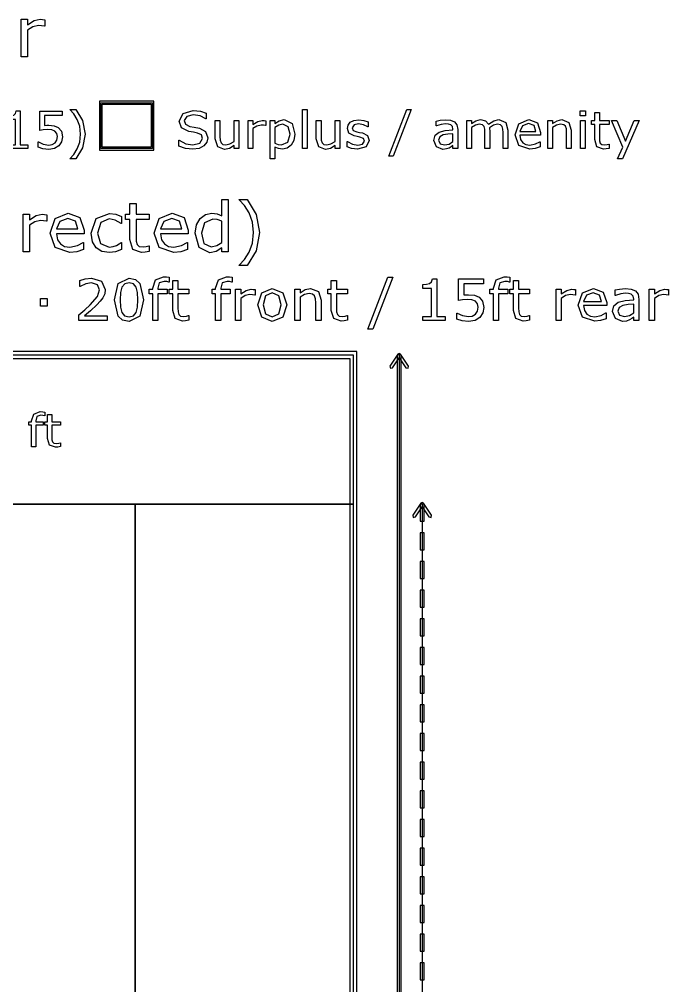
# Model space of a CAD drawing. Extents: x -17 to 192, y 167 to 459.
# Drawn here: x 138.58 to 168.53, y 413.81 to 458.4 of the extents above; entities that cross this region are included whole.
import ezdxf

# ---------------------------------------------------------------- set-up
doc = ezdxf.new("R2010")
doc.units = 0

msp = doc.modelspace()

# ---------------------------------------------------------------- linework, layer by layer
at = {"layer": 'Layer 1', "color": 7}
for points in [[(139.755892, 458.084703), (139.740387, 458.084703), (139.613263, 458.106407), (139.469086, 458.114159), (139.208636, 458.053698), (138.966792, 457.900219), (138.966792, 456.670838), (138.675337, 456.670838), (138.675337, 458.402513), (138.966792, 458.402513), (138.966792, 458.146715), (139.2722, 458.343602), (139.5435, 458.402513), (139.653572, 458.397862), (139.755889, 458.38391), (139.755892, 458.084703)], [(142.279508, 454.62032), (142.279508, 452.371364), (144.793047, 452.371364), (144.793047, 454.62032), (142.279508, 454.62032)], [(142.345654, 454.554174), (144.726901, 454.554174), (144.726901, 452.43751), (142.345654, 452.43751), (142.345654, 454.554174)], [(142.4118, 454.488028), (144.660755, 454.488028), (144.660755, 452.503656), (142.4118, 452.503656), (142.4118, 454.488028)], [(138.978552, 452.43751), (138.041399, 452.43751), (138.041399, 452.614243), (138.401843, 452.614243), (138.401843, 453.774636), (138.041399, 453.774636), (138.041399, 453.932766), (138.198368, 453.944394), (138.325104, 453.980438), (138.40882, 454.053689), (138.444864, 454.174612), (138.625085, 454.174612), (138.625085, 452.614244), (138.978552, 452.614244), (138.978552, 452.43751)], [(140.57729, 452.987476), (140.533104, 452.756095), (140.412182, 452.57006), (140.212194, 452.444486), (139.94477, 452.401466), (139.671532, 452.431696), (139.449452, 452.502622), (139.449452, 452.747956), (139.465724, 452.747956), (139.688966, 452.644474), (139.940113, 452.602616), (140.099405, 452.62587), (140.237769, 452.70726), (140.314509, 452.82702), (140.341253, 452.988638), (140.309857, 453.139792), (140.224979, 453.238623), (140.077315, 453.300247), (139.884304, 453.318849), (139.686642, 453.304898), (139.52386, 453.276993), (139.52386, 454.168798), (140.565656, 454.168798), (140.565656, 453.965322), (139.748267, 453.965322), (139.748267, 453.504886), (139.850583, 453.511863), (139.941277, 453.514191), (140.187773, 453.489773), (140.381945, 453.406057), (140.526125, 453.240951), (140.577284, 452.987478), (140.57729, 452.987476)], [(141.61676, 453.102585), (141.502812, 452.473554), (141.183066, 451.95847), (140.916803, 451.95847), (140.916803, 451.970098), (141.095862, 452.166598), (141.255154, 452.424721), (141.369099, 452.738655), (141.412121, 453.102586), (141.369099, 453.465354), (141.255154, 453.780451), (141.095862, 454.038574), (140.916803, 454.235074), (140.916803, 454.246702), (141.183066, 454.246702), (141.502812, 453.731618), (141.61676, 453.102587), (141.61676, 453.102585)], [(147.275838, 452.931665), (147.228165, 452.731678), (147.096779, 452.564246), (146.87935, 452.447975), (146.581694, 452.406117), (146.244507, 452.440998), (145.941038, 452.54448), (145.941038, 452.832834), (145.95731, 452.832834), (146.260779, 452.66424), (146.584014, 452.604942), (146.916553, 452.685169), (147.036314, 452.899109), (146.979338, 453.068866), (146.80842, 453.153744), (146.618897, 453.192114), (146.403794, 453.230484), (146.061955, 453.396752), (145.951497, 453.704873), (146.135205, 454.060665), (146.601456, 454.200191), (146.93632, 454.165309), (147.20607, 454.079268), (147.20607, 453.807192), (147.189798, 453.807192), (146.929351, 453.945556), (146.600302, 454.001366), (146.302646, 453.924627), (146.191024, 453.726965), (146.246835, 453.557208), (146.443333, 453.463028), (146.654949, 453.423495), (146.887494, 453.375824), (147.178173, 453.221182), (147.275841, 452.931665), (147.275838, 452.931665)], [(151.855786, 452.43751), (151.637195, 452.43751), (151.637195, 454.2467), (151.855786, 454.2467), (151.855786, 452.43751)], [(156.657811, 454.2467), (155.824142, 452.084044), (155.622993, 452.084044), (156.453172, 454.2467), (156.657811, 454.2467)], [(164.698009, 453.953695), (164.451511, 453.953695), (164.451511, 454.180425), (164.698009, 454.180425), (164.698009, 453.953695)], [(165.790962, 452.449138), (165.656088, 452.422396), (165.527027, 452.411932), (165.22472, 452.518902), (165.121236, 452.861904), (165.121236, 453.552558), (164.973573, 453.552558), (164.973573, 453.736268), (165.121236, 453.736268), (165.121236, 454.1095), (165.33983, 454.1095), (165.33983, 453.736268), (165.790962, 453.736268), (165.790962, 453.552558), (165.33983, 453.552558), (165.33983, 452.960735), (165.344486, 452.80028), (165.377043, 452.69331), (165.446806, 452.624709), (165.584008, 452.603781), (165.695628, 452.618896), (165.779344, 452.645639), (165.79096, 452.645639), (165.790962, 452.449138)], [(148.704819, 452.43751), (148.486229, 452.43751), (148.486229, 452.581687), (148.274612, 452.447975), (148.051371, 452.401466), (147.732786, 452.525876), (147.618841, 452.893295), (147.618841, 453.736266), (147.837431, 453.736266), (147.837431, 452.996778), (147.846745, 452.827021), (147.886279, 452.707261), (147.96767, 452.632847), (148.113008, 452.609592), (148.29788, 452.653776), (148.486242, 452.766559), (148.486242, 453.736266), (148.704832, 453.736266), (148.704819, 452.43751)], [(149.945438, 453.497909), (149.933823, 453.497909), (149.838481, 453.514186), (149.730345, 453.519999), (149.535009, 453.474653), (149.353627, 453.359544), (149.353627, 452.43751), (149.135034, 452.43751), (149.135034, 453.736266), (149.353627, 453.736266), (149.353627, 453.544418), (149.582682, 453.692083), (149.786157, 453.736266), (149.868709, 453.732779), (149.945449, 453.722315), (149.945438, 453.497909)], [(151.294192, 453.102585), (151.248845, 452.813068), (151.120946, 452.592152), (150.939564, 452.458439), (150.719809, 452.41193), (150.536099, 452.434023), (150.369832, 452.502623), (150.369832, 451.958471), (150.151239, 451.958471), (150.151239, 453.736267), (150.369832, 453.736267), (150.369832, 453.600229), (150.565168, 453.722315), (150.79771, 453.772312), (151.162806, 453.594416), (151.294192, 453.102586), (151.294192, 453.102585)], [(151.068625, 453.096772), (150.988398, 453.447913), (150.741902, 453.564185), (150.552378, 453.52349), (150.369832, 453.416519), (150.369832, 452.680519), (150.529124, 452.623546), (150.681439, 452.60843), (150.966305, 452.731678), (151.068625, 453.096772), (151.068625, 453.096772)], [(153.364994, 452.43751), (153.146403, 452.43751), (153.146403, 452.581687), (152.934787, 452.447975), (152.711545, 452.401466), (152.392961, 452.525876), (152.279015, 452.893295), (152.279015, 453.736266), (152.497606, 453.736266), (152.497606, 452.996778), (152.506919, 452.827021), (152.54645, 452.707261), (152.627842, 452.632847), (152.77318, 452.609592), (152.958052, 452.653776), (153.146414, 452.766559), (153.146414, 453.736266), (153.365004, 453.736266), (153.364994, 452.43751)], [(154.723048, 452.811905), (154.575384, 452.520063), (154.174244, 452.406117), (153.909146, 452.439835), (153.707996, 452.515412), (153.707996, 452.760746), (153.719612, 452.760746), (153.94983, 452.636335), (154.192839, 452.590989), (154.418404, 452.637497), (154.499795, 452.784), (154.455613, 452.900272), (154.285856, 452.967709), (154.16377, 452.992128), (154.027732, 453.022359), (153.784723, 453.154909), (153.713799, 453.371174), (153.746356, 453.522328), (153.847511, 453.649064), (154.012616, 453.735105), (154.238184, 453.767661), (154.473054, 453.738593), (154.671877, 453.669993), (154.671877, 453.436286), (154.660262, 453.436286), (154.456785, 453.539768), (154.221917, 453.582789), (154.019604, 453.53628), (153.937051, 453.400242), (153.987047, 453.279319), (154.145177, 453.213044), (154.280054, 453.185139), (154.405625, 453.159559), (154.640495, 453.039799), (154.723048, 452.811907), (154.723048, 452.811905)], [(158.8007, 452.43751), (158.583274, 452.43751), (158.583274, 452.575873), (158.504209, 452.520063), (158.408866, 452.464252), (158.283293, 452.420069), (158.117023, 452.401466), (157.819367, 452.517738), (157.697281, 452.814231), (157.760069, 453.052588), (157.941451, 453.196766), (158.226317, 453.267691), (158.583274, 453.295597), (158.583274, 453.329315), (158.55653, 453.452564), (158.482116, 453.529303), (158.370496, 453.565347), (158.234458, 453.57465), (158.042609, 453.551396), (157.824019, 453.486283), (157.812404, 453.486283), (157.812404, 453.708363), (157.997276, 453.746732), (158.235633, 453.767661), (158.473991, 453.744407), (158.650724, 453.667667), (158.762344, 453.529304), (158.800714, 453.318852), (158.8007, 452.43751)], [(161.116836, 452.43751), (160.898246, 452.43751), (160.898246, 453.176999), (160.890097, 453.338617), (160.858701, 453.463028), (160.781961, 453.538604), (160.637785, 453.564184), (160.454077, 453.517675), (160.270366, 453.401403), (160.276187, 453.338617), (160.278569, 453.268854), (160.278569, 452.43751), (160.059978, 452.43751), (160.059978, 453.176999), (160.051829, 453.339779), (160.020436, 453.46419), (159.943696, 453.538604), (159.79952, 453.564184), (159.619296, 453.520001), (159.440237, 453.407217), (159.440237, 452.43751), (159.221647, 452.43751), (159.221647, 453.736266), (159.440237, 453.736266), (159.440237, 453.592089), (159.643715, 453.724639), (159.861144, 453.772311), (160.085547, 453.7165), (160.223911, 453.561859), (160.465756, 453.722314), (160.699462, 453.772311), (161.014559, 453.642086), (161.116879, 453.280481), (161.116836, 452.43751)], [(162.624883, 453.064215), (161.667965, 453.064215), (161.704009, 452.854926), (161.802839, 452.709586), (161.945854, 452.62587), (162.129565, 452.597965), (162.395825, 452.650287), (162.587674, 452.754932), (162.59929, 452.754932), (162.59929, 452.516575), (162.373722, 452.438673), (162.131875, 452.407279), (161.627257, 452.581687), (161.445872, 453.07933), (161.619118, 453.585113), (162.077228, 453.772311), (162.481854, 453.618832), (162.624869, 453.182813), (162.624883, 453.064215)], [(162.412105, 453.231647), (162.324901, 453.497909), (162.065615, 453.592089), (161.785398, 453.488607), (161.667965, 453.231647), (162.412105, 453.231647)], [(164.042235, 452.43751), (163.823645, 452.43751), (163.823645, 453.176999), (163.813194, 453.34443), (163.774824, 453.467678), (163.691107, 453.539767), (163.549256, 453.564185), (163.362058, 453.520002), (163.174861, 453.407218), (163.174861, 452.43751), (162.95627, 452.43751), (162.95627, 453.736266), (163.174861, 453.736266), (163.174861, 453.592089), (163.386474, 453.724639), (163.61088, 453.772311), (163.93179, 453.645574), (164.042248, 453.280481), (164.042235, 452.43751)], [(164.684055, 452.43751), (164.465465, 452.43751), (164.465465, 453.736266), (164.684055, 453.736266), (164.684055, 452.43751)], [(167.16646, 453.736268), (166.408367, 451.958471), (166.17466, 451.958471), (166.416505, 452.500298), (165.899097, 453.736268), (166.136291, 453.736268), (166.535102, 452.773537), (166.937403, 453.736268), (167.16646, 453.736268)], [(158.583274, 452.757257), (158.583274, 453.118863), (158.347242, 453.101422), (158.1333, 453.067703), (157.980985, 452.983987), (157.922848, 452.829346), (157.990285, 452.660751), (158.196089, 452.604941), (158.406541, 452.649124), (158.583274, 452.757257), (158.583274, 452.757257)], [(148.216089, 447.675016), (147.924635, 447.675016), (147.924635, 447.8564), (147.662635, 447.687418), (147.366529, 447.626957), (146.873537, 447.865702), (146.692152, 448.527676), (146.754165, 448.9199), (146.924697, 449.212905), (147.169642, 449.392739), (147.461096, 449.45475), (147.702944, 449.425294), (147.924635, 449.336928), (147.924635, 450.087269), (148.216089, 450.087269), (148.216089, 447.675016)], [(149.664062, 448.561783), (149.512133, 447.723075), (149.085803, 447.036296), (148.730785, 447.036296), (148.730785, 447.051798), (148.969532, 447.313797), (149.18192, 447.657962), (149.333849, 448.076541), (149.391211, 448.561782), (149.333849, 449.045473), (149.18192, 449.465601), (148.969532, 449.809766), (148.730785, 450.071765), (148.730785, 450.087267), (149.085803, 450.087267), (149.512133, 449.400488), (149.664062, 448.561781), (149.664062, 448.561783)], [(144.568254, 447.690518), (144.38842, 447.654861), (144.216338, 447.64091), (143.813262, 447.783536), (143.675287, 448.240872), (143.675287, 449.161745), (143.4784, 449.161745), (143.4784, 449.406691), (143.675287, 449.406691), (143.675287, 449.904334), (143.966741, 449.904334), (143.966741, 449.406691), (144.568254, 449.406691), (144.568254, 449.161745), (143.966741, 449.161745), (143.966741, 448.372647), (143.972932, 448.158707), (144.01634, 448.01608), (144.109359, 447.924613), (144.292292, 447.896708), (144.44112, 447.916861), (144.552742, 447.952518), (144.568246, 447.952518), (144.568254, 447.690518)], [(139.849168, 449.08888), (139.833663, 449.08888), (139.706539, 449.110584), (139.562363, 449.118336), (139.301912, 449.057875), (139.060068, 448.904396), (139.060068, 447.675016), (138.768614, 447.675016), (138.768614, 449.406691), (139.060068, 449.406691), (139.060068, 449.150893), (139.365476, 449.34778), (139.636777, 449.406691), (139.746846, 449.40204), (139.849165, 449.388088), (139.849168, 449.08888)], [(141.573093, 448.510622), (140.297202, 448.510622), (140.345261, 448.23157), (140.477037, 448.037783), (140.667722, 447.926162), (140.912667, 447.888955), (141.267685, 447.958718), (141.523483, 448.098244), (141.538988, 448.098244), (141.538988, 447.780435), (141.238231, 447.676565), (140.915771, 447.634707), (140.242944, 447.867251), (140.001099, 448.530776), (140.232094, 449.205152), (140.842907, 449.454749), (141.382408, 449.250111), (141.573095, 448.668751), (141.573093, 448.510622)], [(141.289388, 448.733864), (141.173117, 449.08888), (140.827403, 449.214454), (140.453782, 449.076478), (140.297202, 448.733864), (141.289388, 448.733864)], [(143.295465, 447.783535), (143.017965, 447.675016), (142.740462, 447.636259), (142.396298, 447.690519), (142.128095, 447.85795), (141.952912, 448.140103), (141.890902, 448.538528), (142.123447, 449.205153), (142.740462, 449.446999), (143.031916, 449.405141), (143.295465, 449.302822), (143.295465, 448.978811), (143.27996, 448.978811), (143.004008, 449.138491), (142.728056, 449.194301), (142.335833, 449.02687), (142.193207, 448.538528), (142.332732, 448.056388), (142.728056, 447.888956), (142.90789, 447.91221), (143.07222, 447.972672), (143.191595, 448.040885), (143.27996, 448.104447), (143.295465, 448.104447), (143.295465, 447.783535)], [(146.369692, 448.510622), (145.093804, 448.510622), (145.141862, 448.23157), (145.273638, 448.037783), (145.464323, 447.926162), (145.709269, 447.888955), (146.064286, 447.958718), (146.320082, 448.098244), (146.335587, 448.098244), (146.335587, 447.780435), (146.03483, 447.676565), (145.712369, 447.634707), (145.039543, 447.867251), (144.797698, 448.530776), (145.02869, 449.205152), (145.639506, 449.454749), (146.179007, 449.250111), (146.369692, 448.668751), (146.369692, 448.510622)], [(146.08599, 448.733864), (145.969719, 449.08888), (145.624001, 449.214454), (145.250384, 449.076478), (145.093804, 448.733864), (146.08599, 448.733864)], [(147.924635, 448.101346), (147.924635, 449.095083), (147.713794, 449.167946), (147.510706, 449.1881), (147.129336, 449.017568), (146.992909, 448.533877), (147.098329, 448.064138), (147.436292, 447.904459), (147.687439, 447.958719), (147.924635, 448.101345), (147.924635, 448.101346)], [(142.630004, 444.50002), (141.327758, 444.50002), (141.327758, 444.770029), (141.599059, 445.002573), (141.853567, 445.233825), (142.193339, 445.614938), (142.285064, 445.92112), (142.185587, 446.154956), (141.91041, 446.240222), (141.655905, 446.19888), (141.388477, 446.072274), (141.375566, 446.072274), (141.375566, 446.343574), (141.619736, 446.426256), (141.916873, 446.463722), (142.380669, 446.32032), (142.548618, 445.934039), (142.520197, 445.728626), (142.438806, 445.54905), (142.31995, 445.391437), (142.155877, 445.219614), (141.870365, 444.956064), (141.595188, 444.720936), (142.630009, 444.720936), (142.630004, 444.50002)], [(144.309484, 445.462492), (144.146705, 444.701558), (143.644151, 444.459971), (143.344428, 444.521337), (143.137723, 444.705434), (142.97882, 445.459909), (143.140308, 446.216967), (143.644151, 446.46243), (143.943551, 446.400095), (144.149287, 446.213091), (144.309484, 445.462492), (144.309484, 445.462492)], [(145.499333, 446.275103), (145.486421, 446.275103), (145.381776, 446.298357), (145.268087, 446.311277), (145.040712, 446.241514), (144.970947, 445.992175), (144.970947, 445.943083), (145.408906, 445.943083), (145.408906, 445.738961), (144.978699, 445.738961), (144.978699, 444.50002), (144.73582, 444.50002), (144.73582, 445.738961), (144.571747, 445.738961), (144.571747, 445.943083), (144.73582, 445.943083), (144.73582, 445.990883), (144.86372, 446.384915), (145.233204, 446.52315), (145.379191, 446.515397), (145.499338, 446.497311), (145.499333, 446.275103)], [(148.402253, 446.275103), (148.389341, 446.275103), (148.284696, 446.298357), (148.171007, 446.311277), (147.94363, 446.241514), (147.873867, 445.992175), (147.873867, 445.943083), (148.311826, 445.943083), (148.311826, 445.738961), (147.881619, 445.738961), (147.881619, 444.50002), (147.63874, 444.50002), (147.63874, 445.738961), (147.474667, 445.738961), (147.474667, 445.943083), (147.63874, 445.943083), (147.63874, 445.990883), (147.76664, 446.384915), (148.136124, 446.52315), (148.282111, 446.515397), (148.402258, 446.497311), (148.402253, 446.275103)], [(155.810061, 446.510231), (154.883761, 444.10728), (154.660262, 444.10728), (155.582686, 446.510231), (155.810061, 446.510231)], [(158.231098, 444.50002), (157.189819, 444.50002), (157.189819, 444.69639), (157.590313, 444.69639), (157.590313, 445.985715), (157.189819, 445.985715), (157.189819, 446.161415), (157.364226, 446.174335), (157.505045, 446.214384), (157.598062, 446.295774), (157.638112, 446.430133), (157.838359, 446.430133), (157.838359, 444.696391), (158.231098, 444.696391), (158.231098, 444.50002)], [(160.007474, 445.111093), (159.958381, 444.854003), (159.824023, 444.647298), (159.601813, 444.507771), (159.304676, 444.459971), (159.001077, 444.49356), (158.754322, 444.572367), (158.754322, 444.84496), (158.772419, 444.84496), (159.020466, 444.72998), (159.299519, 444.683471), (159.476509, 444.70931), (159.630248, 444.799744), (159.715512, 444.93281), (159.745227, 445.112386), (159.710345, 445.280334), (159.616037, 445.390146), (159.451964, 445.458617), (159.237506, 445.479289), (159.017881, 445.463787), (158.837014, 445.432782), (158.837014, 446.423676), (159.994565, 446.423676), (159.994565, 446.197592), (159.086352, 446.197592), (159.086352, 445.685996), (159.200041, 445.693748), (159.30081, 445.696341), (159.574696, 445.669211), (159.790445, 445.576194), (159.950639, 445.392742), (160.007485, 445.111106), (160.007474, 445.111093)], [(161.210242, 446.275103), (161.19733, 446.275103), (161.092685, 446.298357), (160.978996, 446.311277), (160.751622, 446.241514), (160.681859, 445.992175), (160.681859, 445.943083), (161.119815, 445.943083), (161.119815, 445.738961), (160.689609, 445.738961), (160.689609, 444.50002), (160.44673, 444.50002), (160.44673, 445.738961), (160.282659, 445.738961), (160.282659, 445.943083), (160.44673, 445.943083), (160.44673, 445.990883), (160.574629, 446.384915), (160.944116, 446.52315), (161.0901, 446.515397), (161.21025, 446.497311), (161.210242, 446.275103)], [(143.969712, 444.875965), (144.030434, 445.121428), (144.047235, 445.462492), (144.030434, 445.803556), (143.968421, 446.049019), (143.844398, 446.19888), (143.644151, 446.249265), (143.442615, 446.19888), (143.317298, 446.046435), (143.256579, 445.797097), (143.241074, 445.459909), (143.255282, 445.12272), (143.316002, 444.879841), (143.436149, 444.726104), (143.644145, 444.673136), (143.845684, 444.72352), (143.969707, 444.875965), (143.969712, 444.875965)], [(146.402378, 444.512939), (146.252516, 444.483225), (146.109114, 444.471597), (145.773218, 444.590452), (145.658238, 444.971566), (145.658238, 445.73896), (145.494165, 445.73896), (145.494165, 445.943081), (145.658238, 445.943081), (145.658238, 446.357784), (145.901118, 446.357784), (145.901118, 445.943081), (146.402378, 445.943081), (146.402378, 445.73896), (145.901118, 445.73896), (145.901118, 445.081378), (145.906277, 444.903094), (145.942451, 444.784239), (146.019966, 444.708016), (146.172411, 444.684762), (146.296434, 444.701558), (146.389451, 444.731271), (146.402362, 444.731271), (146.402378, 444.512939)], [(149.456452, 445.678241), (149.44354, 445.678241), (149.337604, 445.696328), (149.217457, 445.702787), (149.000417, 445.652402), (148.798878, 445.524503), (148.798878, 444.50002), (148.555999, 444.50002), (148.555999, 445.943083), (148.798878, 445.943083), (148.798878, 445.729918), (149.053383, 445.89399), (149.279467, 445.943083), (149.371193, 445.939207), (149.45646, 445.927578), (149.456452, 445.678241)], [(150.915016, 445.220905), (150.73415, 444.664092), (150.249685, 444.459971), (149.762633, 444.664092), (149.583057, 445.220905), (149.762633, 445.777718), (150.249685, 445.983132), (150.73415, 445.777718), (150.915016, 445.220905), (150.915016, 445.220905)], [(152.497606, 444.50002), (152.254727, 444.50002), (152.254727, 445.321674), (152.243111, 445.507709), (152.200479, 445.644652), (152.107462, 445.72475), (151.94985, 445.75188), (151.741851, 445.702787), (151.533854, 445.577472), (151.533854, 444.50002), (151.290975, 444.50002), (151.290975, 445.943083), (151.533854, 445.943083), (151.533854, 445.782886), (151.768981, 445.930163), (152.018322, 445.983132), (152.374887, 445.842314), (152.497619, 445.436654), (152.497606, 444.50002)], [(153.714584, 444.51294), (153.564722, 444.483226), (153.421321, 444.471597), (153.085425, 444.590453), (152.970445, 444.971566), (152.970445, 445.73896), (152.806372, 445.73896), (152.806372, 445.943082), (152.970445, 445.943082), (152.970445, 446.357785), (153.213324, 446.357785), (153.213324, 445.943082), (153.714584, 445.943082), (153.714584, 445.73896), (153.213324, 445.73896), (153.213324, 445.081378), (153.218483, 444.903095), (153.254657, 444.784239), (153.332172, 444.708017), (153.484617, 444.684762), (153.60864, 444.701558), (153.701657, 444.731272), (153.714569, 444.731272), (153.714584, 444.51294)], [(162.113285, 444.512939), (161.963425, 444.483225), (161.820021, 444.471597), (161.484125, 444.590452), (161.369145, 444.971566), (161.369145, 445.73896), (161.205075, 445.73896), (161.205075, 445.943081), (161.369145, 445.943081), (161.369145, 446.357784), (161.612024, 446.357784), (161.612024, 445.943081), (162.113285, 445.943081), (162.113285, 445.73896), (161.612024, 445.73896), (161.612024, 445.081378), (161.617184, 444.903094), (161.653358, 444.784239), (161.730873, 444.708016), (161.883317, 444.684762), (162.007341, 444.701558), (162.100357, 444.731271), (162.113269, 444.731271), (162.113285, 444.512939)], [(164.237185, 445.678241), (164.224274, 445.678241), (164.118337, 445.696328), (163.99819, 445.702787), (163.781147, 445.652402), (163.579609, 445.524503), (163.579609, 444.50002), (163.336733, 444.50002), (163.336733, 445.943083), (163.579609, 445.943083), (163.579609, 445.729918), (163.834117, 445.89399), (164.0602, 445.943083), (164.151926, 445.939207), (164.237193, 445.927578), (164.237185, 445.678241)], [(165.673786, 445.196359), (164.610546, 445.196359), (164.650596, 444.963815), (164.760409, 444.802327), (164.919312, 444.709309), (165.123435, 444.678303), (165.419281, 444.736439), (165.632445, 444.852711), (165.645357, 444.852711), (165.645357, 444.58787), (165.394728, 444.501312), (165.12601, 444.46643), (164.565321, 444.660217), (164.363783, 445.213154), (164.556278, 445.775134), (165.06529, 445.983132), (165.514875, 445.8126), (165.673778, 445.328134), (165.673786, 445.196359)], [(167.163359, 444.50002), (166.921771, 444.50002), (166.921771, 444.653757), (166.833922, 444.591746), (166.727986, 444.529734), (166.588458, 444.480641), (166.403715, 444.45997), (166.072986, 444.58916), (165.937337, 444.918597), (166.0071, 445.183439), (166.208638, 445.343635), (166.525156, 445.422442), (166.921771, 445.453448), (166.921771, 445.490913), (166.892059, 445.627855), (166.809377, 445.713121), (166.685353, 445.753171), (166.5342, 445.763505), (166.321033, 445.737666), (166.078154, 445.665319), (166.065242, 445.665319), (166.065242, 445.912074), (166.270654, 445.954707), (166.535496, 445.977961), (166.800338, 445.952122), (166.996707, 445.866856), (167.12073, 445.713119), (167.163365, 445.479283), (167.163359, 444.50002)], [(168.531489, 445.678241), (168.518577, 445.678241), (168.412641, 445.696328), (168.292491, 445.702787), (168.075451, 445.652402), (167.873913, 445.524503), (167.873913, 444.50002), (167.631034, 444.50002), (167.631034, 445.943083), (167.873913, 445.943083), (167.873913, 445.729918), (168.128421, 445.89399), (168.354504, 445.943083), (168.44623, 445.939207), (168.531494, 445.927578), (168.531489, 445.678241)], [(139.862733, 445.160186), (139.553967, 445.160186), (139.553967, 445.525796), (139.862733, 445.525796), (139.862733, 445.160186)], [(150.664387, 445.220905), (150.554574, 445.6369), (150.249685, 445.773842), (149.94221, 445.6369), (149.833689, 445.220905), (149.943501, 444.808786), (150.249685, 444.66926), (150.553283, 444.807494), (150.664387, 445.220905), (150.664387, 445.220905)], [(165.437368, 445.382394), (165.340475, 445.678241), (165.052379, 445.782886), (164.741028, 445.667906), (164.610546, 445.382394), (165.437368, 445.382394)], [(166.921771, 444.855295), (166.921771, 445.257079), (166.659514, 445.237701), (166.421802, 445.200235), (166.252562, 445.107218), (166.187966, 444.935394), (166.262899, 444.748067), (166.491565, 444.686055), (166.725401, 444.735148), (166.921771, 444.855295), (166.921771, 444.855295)], [(94.720714, 442.912522), (153.987306, 442.912522), (153.987306, 436.033364), (94.720714, 436.033364), (94.720714, 442.912522)], [(156.046092, 442.951279), (155.675573, 442.395242), (155.695205, 442.299124), (155.791323, 442.318245), (156.10397, 442.786949), (156.416612, 442.318244), (156.51273, 442.299122), (156.532362, 442.39524), (156.161842, 442.951278), (156.103965, 442.982334), (156.046087, 442.951278), (156.046092, 442.951279)], [(156.10397, 442.912522), (156.10397, 323.585589)], [(139.763385, 440.099261), (139.75304, 440.099261), (139.669326, 440.117864), (139.578375, 440.128198), (139.396474, 440.072388), (139.340663, 439.872917), (139.340663, 439.833643), (139.691029, 439.833643), (139.691029, 439.670345), (139.346865, 439.670345), (139.346865, 438.679194), (139.152561, 438.679194), (139.152561, 439.670347), (139.021304, 439.670347), (139.021304, 439.833644), (139.152561, 439.833644), (139.152561, 439.871885), (139.25488, 440.18711), (139.55047, 440.297698), (139.667256, 440.291496), (139.763374, 440.277026), (139.763385, 440.099261)], [(140.485821, 438.689529), (140.365933, 438.665759), (140.25121, 438.656457), (139.982494, 438.751541), (139.890509, 439.056431), (139.890509, 439.670347), (139.759252, 439.670347), (139.759252, 439.833644), (139.890509, 439.833644), (139.890509, 440.165406), (140.084813, 440.165406), (140.084813, 439.833644), (140.485821, 439.833644), (140.485821, 439.670347), (140.084813, 439.670347), (140.084813, 439.144281), (140.088941, 439.001655), (140.117881, 438.90657), (140.179891, 438.845592), (140.301848, 438.826989), (140.401067, 438.840425), (140.475481, 438.864195), (140.485826, 438.864195), (140.485821, 438.689529)], [(137.053994, 436.033364), (143.933152, 436.033364), (143.933152, 338.66682), (137.053994, 338.66682), (137.053994, 436.033364)], [(143.933152, 436.033364), (153.987306, 436.033364), (153.987306, 338.66682), (143.933152, 338.66682), (143.933152, 436.033364)], [(157.104424, 436.072121), (156.733905, 435.516084), (156.753537, 435.419966), (156.849655, 435.439087), (157.162302, 435.907791), (157.474944, 435.439086), (157.571062, 435.419964), (157.590694, 435.516082), (157.220174, 436.07212), (157.162297, 436.103176), (157.104419, 436.07212), (157.104424, 436.072121)], [(157.069801, 436.033364), (157.069801, 435.239615), (157.254803, 435.239615), (157.254803, 436.033364), (157.069801, 436.033364)], [(157.162302, 436.033364), (157.162302, 338.66682)], [(157.069801, 434.710449), (157.069801, 433.9167), (157.254803, 433.9167), (157.254803, 434.710449), (157.069801, 434.710449)], [(157.069801, 433.387534), (157.069801, 432.593785), (157.254803, 432.593785), (157.254803, 433.387534), (157.069801, 433.387534)], [(157.069801, 432.064619), (157.069801, 431.27087), (157.254803, 431.27087), (157.254803, 432.064619), (157.069801, 432.064619)], [(157.069801, 430.741704), (157.069801, 429.947955), (157.254803, 429.947955), (157.254803, 430.741704), (157.069801, 430.741704)], [(157.069801, 429.418789), (157.069801, 428.62504), (157.254803, 428.62504), (157.254803, 429.418789), (157.069801, 429.418789)], [(157.069801, 428.095874), (157.069801, 427.302125), (157.254803, 427.302125), (157.254803, 428.095874), (157.069801, 428.095874)], [(157.069801, 426.772959), (157.069801, 425.97921), (157.254803, 425.97921), (157.254803, 426.772959), (157.069801, 426.772959)], [(157.069801, 425.450044), (157.069801, 424.656295), (157.254803, 424.656295), (157.254803, 425.450044), (157.069801, 425.450044)], [(157.069801, 424.127129), (157.069801, 423.33338), (157.254803, 423.33338), (157.254803, 424.127129), (157.069801, 424.127129)], [(157.069801, 422.804214), (157.069801, 422.010465), (157.254803, 422.010465), (157.254803, 422.804214), (157.069801, 422.804214)], [(157.069801, 421.481299), (157.069801, 420.68755), (157.254803, 420.68755), (157.254803, 421.481299), (157.069801, 421.481299)], [(157.069801, 420.158384), (157.069801, 419.364635), (157.254803, 419.364635), (157.254803, 420.158384), (157.069801, 420.158384)], [(157.069801, 418.835469), (157.069801, 418.04172), (157.254803, 418.04172), (157.254803, 418.835469), (157.069801, 418.835469)], [(157.069801, 417.512554), (157.069801, 416.718805), (157.254803, 416.718805), (157.254803, 417.512554), (157.069801, 417.512554)], [(157.069801, 416.189639), (157.069801, 415.39589), (157.254803, 415.39589), (157.254803, 416.189639), (157.069801, 416.189639)], [(157.069801, 414.866724), (157.069801, 414.072975), (157.254803, 414.072975), (157.254803, 414.866724), (157.069801, 414.866724)]]:
    msp.add_lwpolyline(points, dxfattribs=at)
for points in [[(94.562067, 443.071168), (94.562067, 323.426942), (154.145953, 323.426942), (154.145953, 443.071168), (94.562067, 443.071168)], [(156.011469, 442.912522), (156.011469, 323.585589), (156.196471, 323.585589), (156.196471, 442.912522), (156.011469, 442.912522)], [(94.879361, 442.753876), (153.828659, 442.753876), (153.828659, 323.744236), (94.879361, 323.744236), (94.879361, 442.753876)]]:
    msp.add_lwpolyline(points, close=True, dxfattribs=at)

doc.saveas('drawing.dxf')
